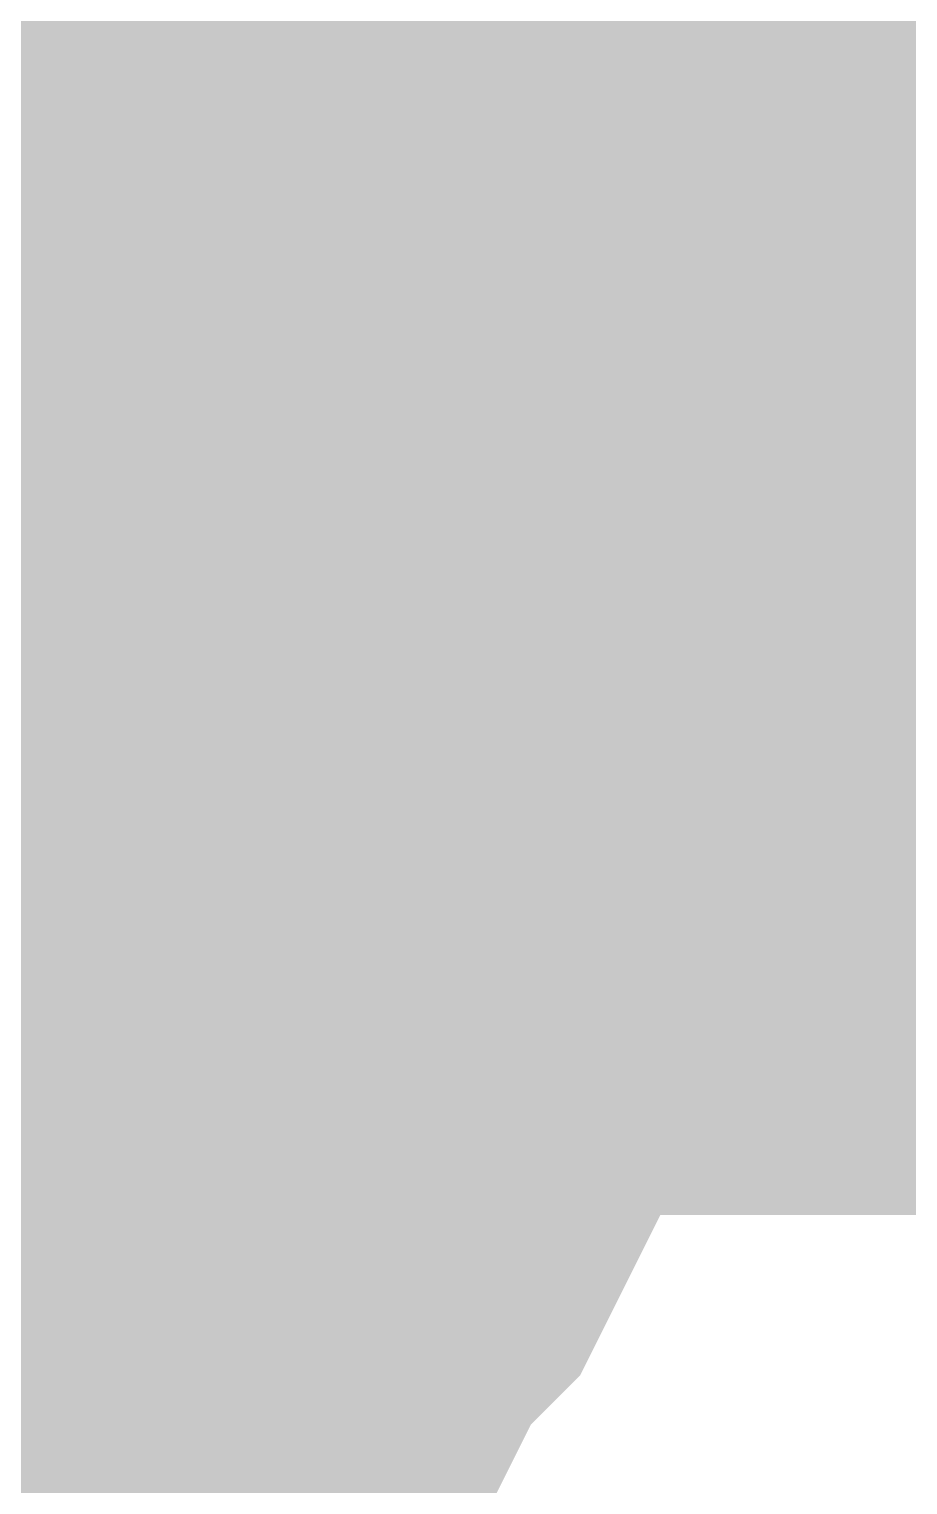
# Model space of a CAD drawing. Header units: inches. Extents: x 0 to 841, y 0 to 594.
# Drawn here: x 258.069 to 258.471, y 116.986 to 117.651 of the extents above; entities that cross this region are included whole.
import ezdxf

# ---------------------------------------------------------------- set-up
doc = ezdxf.new("R2010")
doc.units = ezdxf.units.IN
doc.layers.add('Sheet', color=255, linetype='Continuous')

msp = doc.modelspace()

# ---------------------------------------------------------------- linework, layer by layer
at = {"layer": 'Sheet'}
for points in [[(257.90547, 117.82078, 0.29972, 0.29972, 0), (257.92793, 117.79832, 0.29972, 0.29972, 0), (257.92793, 117.77586, 0.29972, 0.29972, 0), (257.95038, 117.7534, 0.29972, 0.29972, 0), (257.95038, 117.73094, 0.29972, 0.29972, 0), (257.97284, 117.70848, 0.29972, 0.29972, 0), (257.97284, 117.68603, 0.29972, 0.29972, 0), (257.9953, 117.66357, 0.29972, 0.29972, 0), (257.9953, 117.64111, 0.29972, 0.29972, 0), (257.9953, 117.61865, 0.29972, 0.29972, 0), (258.01776, 117.59619, 0.29972, 0.29972, 0), (258.01776, 117.57373, 0.29972, 0.29972, 0), (258.01776, 117.52881, 0.29972, 0.29972, 0), (258.01776, 117.50635, 0.29972, 0.29972, 0), (258.01776, 117.48389, 0.29972, 0.29972, 0)], [(257.90547, 117.82078, 0.29972, 0.29972, 0), (257.92793, 117.79832, 0.29972, 0.29972, 0), (257.92793, 117.77586, 0.29972, 0.29972, 0), (257.95038, 117.7534, 0.29972, 0.29972, 0), (257.95038, 117.73094, 0.29972, 0.29972, 0), (257.97284, 117.70848, 0.29972, 0.29972, 0), (257.97284, 117.68603, 0.29972, 0.29972, 0), (257.9953, 117.66357, 0.29972, 0.29972, 0), (257.9953, 117.64111, 0.29972, 0.29972, 0), (257.9953, 117.61865, 0.29972, 0.29972, 0), (258.01776, 117.59619, 0.29972, 0.29972, 0), (258.01776, 117.57373, 0.29972, 0.29972, 0), (258.01776, 117.52881, 0.29972, 0.29972, 0), (258.01776, 117.50635, 0.29972, 0.29972, 0), (258.01776, 117.48389, 0.29972, 0.29972, 0)], [(257.90547, 117.82078, 0.29972, 0.29972, 0), (257.92793, 117.79832, 0.29972, 0.29972, 0), (257.92793, 117.77586, 0.29972, 0.29972, 0), (257.95038, 117.7534, 0.29972, 0.29972, 0), (257.95038, 117.73094, 0.29972, 0.29972, 0), (257.97284, 117.70848, 0.29972, 0.29972, 0), (257.97284, 117.68603, 0.29972, 0.29972, 0), (257.9953, 117.66357, 0.29972, 0.29972, 0), (257.9953, 117.64111, 0.29972, 0.29972, 0), (257.9953, 117.61865, 0.29972, 0.29972, 0), (258.01776, 117.59619, 0.29972, 0.29972, 0), (258.01776, 117.57373, 0.29972, 0.29972, 0), (258.01776, 117.52881, 0.29972, 0.29972, 0), (258.01776, 117.50635, 0.29972, 0.29972, 0), (258.01776, 117.48389, 0.29972, 0.29972, 0)], [(258.21988, 117.82078, 0.29972, 0.29972, 0), (258.21988, 117.77586, 0.29972, 0.29972, 0), (258.24234, 117.7534, 0.29972, 0.29972, 0), (258.24234, 117.70848, 0.29972, 0.29972, 0), (258.26479, 117.68603, 0.29972, 0.29972, 0), (258.26479, 117.64111, 0.29972, 0.29972, 0), (258.28725, 117.59619, 0.29972, 0.29972, 0), (258.28725, 117.57373, 0.29972, 0.29972, 0), (258.28725, 117.52881, 0.29972, 0.29972, 0), (258.28725, 117.48389, 0.29972, 0.29972, 0)], [(258.21988, 117.82078, 0.29972, 0.29972, 0), (258.21988, 117.77586, 0.29972, 0.29972, 0), (258.24234, 117.7534, 0.29972, 0.29972, 0), (258.24234, 117.70848, 0.29972, 0.29972, 0), (258.26479, 117.68603, 0.29972, 0.29972, 0), (258.26479, 117.64111, 0.29972, 0.29972, 0), (258.28725, 117.59619, 0.29972, 0.29972, 0), (258.28725, 117.57373, 0.29972, 0.29972, 0), (258.28725, 117.52881, 0.29972, 0.29972, 0), (258.28725, 117.48389, 0.29972, 0.29972, 0)], [(258.21988, 117.82078, 0.29972, 0.29972, 0), (258.21988, 117.77586, 0.29972, 0.29972, 0), (258.24234, 117.7534, 0.29972, 0.29972, 0), (258.24234, 117.70848, 0.29972, 0.29972, 0), (258.26479, 117.68603, 0.29972, 0.29972, 0), (258.26479, 117.64111, 0.29972, 0.29972, 0), (258.28725, 117.59619, 0.29972, 0.29972, 0), (258.28725, 117.57373, 0.29972, 0.29972, 0), (258.28725, 117.52881, 0.29972, 0.29972, 0), (258.28725, 117.48389, 0.29972, 0.29972, 0)], [(258.21988, 117.82078, 0.29972, 0.29972, 0), (258.21988, 117.77586, 0.29972, 0.29972, 0), (258.24234, 117.7534, 0.29972, 0.29972, 0), (258.24234, 117.70848, 0.29972, 0.29972, 0), (258.26479, 117.68603, 0.29972, 0.29972, 0), (258.26479, 117.64111, 0.29972, 0.29972, 0), (258.28725, 117.59619, 0.29972, 0.29972, 0), (258.28725, 117.57373, 0.29972, 0.29972, 0), (258.28725, 117.52881, 0.29972, 0.29972, 0), (258.28725, 117.48389, 0.29972, 0.29972, 0)], [(258.21988, 117.82078, 0.29972, 0.29972, 0), (258.21988, 117.77586, 0.29972, 0.29972, 0), (258.24234, 117.7534, 0.29972, 0.29972, 0), (258.24234, 117.70848, 0.29972, 0.29972, 0), (258.26479, 117.68603, 0.29972, 0.29972, 0), (258.26479, 117.64111, 0.29972, 0.29972, 0), (258.28725, 117.59619, 0.29972, 0.29972, 0), (258.28725, 117.57373, 0.29972, 0.29972, 0), (258.28725, 117.52881, 0.29972, 0.29972, 0), (258.28725, 117.48389, 0.29972, 0.29972, 0)], [(257.52369, 117.48389, 0.7493, 0.7493, 0), (272.5255, 117.48389, 0.7493, 0.7493, 0), (272.5255, 114.99093, 0.7493, 0.7493, 0)], [(258.24234, 117.70848, 0.09906, 0.09906, 0), (258.26479, 117.68603, 0.09906, 0.09906, 0), (258.26479, 117.64111, 0.09906, 0.09906, 0), (258.28725, 117.59619, 0.09906, 0.09906, 0), (258.28725, 117.57373, 0.09906, 0.09906, 0), (258.28725, 117.52881, 0.09906, 0.09906, 0), (258.28725, 117.48389, 0.09906, 0.09906, 0)], [(258.24234, 117.70848, 0.09906, 0.09906, 0), (258.26479, 117.68603, 0.09906, 0.09906, 0), (258.26479, 117.64111, 0.09906, 0.09906, 0), (258.28725, 117.59619, 0.09906, 0.09906, 0), (258.28725, 117.57373, 0.09906, 0.09906, 0), (258.28725, 117.52881, 0.09906, 0.09906, 0), (258.28725, 117.48389, 0.09906, 0.09906, 0)], [(258.24234, 117.70848, 0.09906, 0.09906, 0), (258.26479, 117.68603, 0.09906, 0.09906, 0), (258.26479, 117.64111, 0.09906, 0.09906, 0), (258.28725, 117.59619, 0.09906, 0.09906, 0), (258.28725, 117.57373, 0.09906, 0.09906, 0), (258.28725, 117.52881, 0.09906, 0.09906, 0), (258.28725, 117.48389, 0.09906, 0.09906, 0)], [(258.24234, 117.70848, 0.09906, 0.09906, 0), (258.26479, 117.68603, 0.09906, 0.09906, 0), (258.26479, 117.64111, 0.09906, 0.09906, 0), (258.28725, 117.59619, 0.09906, 0.09906, 0), (258.28725, 117.57373, 0.09906, 0.09906, 0), (258.28725, 117.52881, 0.09906, 0.09906, 0), (258.28725, 117.48389, 0.09906, 0.09906, 0)], [(258.24234, 117.70848, 0.09906, 0.09906, 0), (258.26479, 117.68603, 0.09906, 0.09906, 0), (258.26479, 117.64111, 0.09906, 0.09906, 0), (258.28725, 117.59619, 0.09906, 0.09906, 0), (258.28725, 117.57373, 0.09906, 0.09906, 0), (258.28725, 117.52881, 0.09906, 0.09906, 0), (258.28725, 117.48389, 0.09906, 0.09906, 0)], [(258.01776, 117.48389, 0.29972, 0.29972, 0), (258.01776, 117.46143, 0.29972, 0.29972, 0), (258.01776, 117.43897, 0.29972, 0.29972, 0), (258.01776, 117.41652, 0.29972, 0.29972, 0), (258.01776, 117.39406, 0.29972, 0.29972, 0), (257.9953, 117.3716, 0.29972, 0.29972, 0), (257.9953, 117.34914, 0.29972, 0.29972, 0), (257.9953, 117.30422, 0.29972, 0.29972, 0), (257.97284, 117.28176, 0.29972, 0.29972, 0), (257.97284, 117.28176, 0.29972, 0.29972, 0), (257.95038, 117.2593, 0.29972, 0.29972, 0), (257.95038, 117.23684, 0.29972, 0.29972, 0), (257.92793, 117.21438, 0.29972, 0.29972, 0), (257.92793, 117.19192, 0.29972, 0.29972, 0), (257.90547, 117.16946, 0.29972, 0.29972, 0)], [(258.01776, 117.48389, 0.29972, 0.29972, 0), (258.01776, 117.46143, 0.29972, 0.29972, 0), (258.01776, 117.43897, 0.29972, 0.29972, 0), (258.01776, 117.41652, 0.29972, 0.29972, 0), (258.01776, 117.39406, 0.29972, 0.29972, 0), (257.9953, 117.3716, 0.29972, 0.29972, 0), (257.9953, 117.34914, 0.29972, 0.29972, 0), (257.9953, 117.30422, 0.29972, 0.29972, 0), (257.97284, 117.28176, 0.29972, 0.29972, 0), (257.97284, 117.28176, 0.29972, 0.29972, 0), (257.95038, 117.2593, 0.29972, 0.29972, 0), (257.95038, 117.23684, 0.29972, 0.29972, 0), (257.92793, 117.21438, 0.29972, 0.29972, 0), (257.92793, 117.19192, 0.29972, 0.29972, 0), (257.90547, 117.16946, 0.29972, 0.29972, 0)], [(258.01776, 117.48389, 0.29972, 0.29972, 0), (258.01776, 117.46143, 0.29972, 0.29972, 0), (258.01776, 117.43897, 0.29972, 0.29972, 0), (258.01776, 117.41652, 0.29972, 0.29972, 0), (258.01776, 117.39406, 0.29972, 0.29972, 0), (257.9953, 117.3716, 0.29972, 0.29972, 0), (257.9953, 117.34914, 0.29972, 0.29972, 0), (257.9953, 117.30422, 0.29972, 0.29972, 0), (257.97284, 117.28176, 0.29972, 0.29972, 0), (257.97284, 117.28176, 0.29972, 0.29972, 0), (257.95038, 117.2593, 0.29972, 0.29972, 0), (257.95038, 117.23684, 0.29972, 0.29972, 0), (257.92793, 117.21438, 0.29972, 0.29972, 0), (257.92793, 117.19192, 0.29972, 0.29972, 0), (257.90547, 117.16946, 0.29972, 0.29972, 0)], [(258.28725, 117.48389, 0.29972, 0.29972, 0), (258.28725, 117.43897, 0.29972, 0.29972, 0), (258.28725, 117.41652, 0.29972, 0.29972, 0), (258.28725, 117.3716, 0.29972, 0.29972, 0), (258.26479, 117.32668, 0.29972, 0.29972, 0), (258.26479, 117.30422, 0.29972, 0.29972, 0), (258.24234, 117.2593, 0.29972, 0.29972, 0), (258.24234, 117.23684, 0.29972, 0.29972, 0), (258.21988, 117.19192, 0.29972, 0.29972, 0), (258.21988, 117.16946, 0.29972, 0.29972, 0), (258.19742, 117.12455, 0.29972, 0.29972, 0), (258.17496, 117.10209, 0.29972, 0.29972, 0), (258.1525, 117.05717, 0.29972, 0.29972, 0), (258.13005, 117.03471, 0.29972, 0.29972, 0), (258.10759, 117.01225, 0.29972, 0.29972, 0), (258.08513, 116.96733, 0.29972, 0.29972, 0), (258.06267, 116.94487, 0.29972, 0.29972, 0), (258.04022, 116.92241, 0.29972, 0.29972, 0), (258.01776, 116.89995, 0.29972, 0.29972, 0), (257.97284, 116.8775, 0.29972, 0.29972, 0), (257.95038, 116.85504, 0.29972, 0.29972, 0), (257.92793, 116.83258, 0.29972, 0.29972, 0)], [(258.28725, 117.48389, 0.29972, 0.29972, 0), (258.28725, 117.43897, 0.29972, 0.29972, 0), (258.28725, 117.41652, 0.29972, 0.29972, 0), (258.28725, 117.3716, 0.29972, 0.29972, 0), (258.26479, 117.32668, 0.29972, 0.29972, 0), (258.26479, 117.30422, 0.29972, 0.29972, 0), (258.24234, 117.2593, 0.29972, 0.29972, 0), (258.24234, 117.23684, 0.29972, 0.29972, 0), (258.21988, 117.19192, 0.29972, 0.29972, 0), (258.21988, 117.16946, 0.29972, 0.29972, 0), (258.19742, 117.12455, 0.29972, 0.29972, 0), (258.17496, 117.10209, 0.29972, 0.29972, 0), (258.1525, 117.05717, 0.29972, 0.29972, 0), (258.13005, 117.03471, 0.29972, 0.29972, 0), (258.10759, 117.01225, 0.29972, 0.29972, 0), (258.08513, 116.96733, 0.29972, 0.29972, 0), (258.06267, 116.94487, 0.29972, 0.29972, 0), (258.04022, 116.92241, 0.29972, 0.29972, 0), (258.01776, 116.89995, 0.29972, 0.29972, 0), (257.97284, 116.8775, 0.29972, 0.29972, 0), (257.95038, 116.85504, 0.29972, 0.29972, 0), (257.92793, 116.83258, 0.29972, 0.29972, 0)], [(258.28725, 117.48389, 0.29972, 0.29972, 0), (258.28725, 117.43897, 0.29972, 0.29972, 0), (258.28725, 117.41652, 0.29972, 0.29972, 0), (258.28725, 117.3716, 0.29972, 0.29972, 0), (258.26479, 117.32668, 0.29972, 0.29972, 0), (258.26479, 117.30422, 0.29972, 0.29972, 0), (258.24234, 117.2593, 0.29972, 0.29972, 0), (258.24234, 117.23684, 0.29972, 0.29972, 0), (258.21988, 117.19192, 0.29972, 0.29972, 0), (258.21988, 117.16946, 0.29972, 0.29972, 0), (258.19742, 117.12455, 0.29972, 0.29972, 0), (258.17496, 117.10209, 0.29972, 0.29972, 0), (258.1525, 117.05717, 0.29972, 0.29972, 0), (258.13005, 117.03471, 0.29972, 0.29972, 0), (258.10759, 117.01225, 0.29972, 0.29972, 0), (258.08513, 116.96733, 0.29972, 0.29972, 0), (258.06267, 116.94487, 0.29972, 0.29972, 0), (258.04022, 116.92241, 0.29972, 0.29972, 0), (258.01776, 116.89995, 0.29972, 0.29972, 0), (257.97284, 116.8775, 0.29972, 0.29972, 0), (257.95038, 116.85504, 0.29972, 0.29972, 0), (257.92793, 116.83258, 0.29972, 0.29972, 0)], [(258.28725, 117.48389, 0.29972, 0.29972, 0), (258.28725, 117.43897, 0.29972, 0.29972, 0), (258.28725, 117.41652, 0.29972, 0.29972, 0), (258.28725, 117.3716, 0.29972, 0.29972, 0), (258.26479, 117.32668, 0.29972, 0.29972, 0), (258.26479, 117.30422, 0.29972, 0.29972, 0), (258.24234, 117.2593, 0.29972, 0.29972, 0), (258.24234, 117.23684, 0.29972, 0.29972, 0), (258.21988, 117.19192, 0.29972, 0.29972, 0), (258.21988, 117.16946, 0.29972, 0.29972, 0), (258.19742, 117.12455, 0.29972, 0.29972, 0), (258.17496, 117.10209, 0.29972, 0.29972, 0), (258.1525, 117.05717, 0.29972, 0.29972, 0), (258.13005, 117.03471, 0.29972, 0.29972, 0), (258.10759, 117.01225, 0.29972, 0.29972, 0), (258.08513, 116.96733, 0.29972, 0.29972, 0), (258.06267, 116.94487, 0.29972, 0.29972, 0), (258.04022, 116.92241, 0.29972, 0.29972, 0), (258.01776, 116.89995, 0.29972, 0.29972, 0), (257.97284, 116.8775, 0.29972, 0.29972, 0), (257.95038, 116.85504, 0.29972, 0.29972, 0), (257.92793, 116.83258, 0.29972, 0.29972, 0)], [(258.28725, 117.48389, 0.29972, 0.29972, 0), (258.28725, 117.43897, 0.29972, 0.29972, 0), (258.28725, 117.41652, 0.29972, 0.29972, 0), (258.28725, 117.3716, 0.29972, 0.29972, 0), (258.26479, 117.32668, 0.29972, 0.29972, 0), (258.26479, 117.30422, 0.29972, 0.29972, 0), (258.24234, 117.2593, 0.29972, 0.29972, 0), (258.24234, 117.23684, 0.29972, 0.29972, 0), (258.21988, 117.19192, 0.29972, 0.29972, 0), (258.21988, 117.16946, 0.29972, 0.29972, 0), (258.19742, 117.12455, 0.29972, 0.29972, 0), (258.17496, 117.10209, 0.29972, 0.29972, 0), (258.1525, 117.05717, 0.29972, 0.29972, 0), (258.13005, 117.03471, 0.29972, 0.29972, 0), (258.10759, 117.01225, 0.29972, 0.29972, 0), (258.08513, 116.96733, 0.29972, 0.29972, 0), (258.06267, 116.94487, 0.29972, 0.29972, 0), (258.04022, 116.92241, 0.29972, 0.29972, 0), (258.01776, 116.89995, 0.29972, 0.29972, 0), (257.97284, 116.8775, 0.29972, 0.29972, 0), (257.95038, 116.85504, 0.29972, 0.29972, 0), (257.92793, 116.83258, 0.29972, 0.29972, 0)], [(258.01776, 117.48389, 0.29972, 0.29972, 0), (258.01776, 117.48389, 0.29972, 0.29972, 0), (258.01776, 117.48389, 0.29972, 0.29972, 0), (258.01776, 117.48389, 0.29972, 0.29972, 0), (258.01776, 117.48389, 0.29972, 0.29972, 0), (258.01776, 117.48389, 0.29972, 0.29972, 0), (258.01776, 117.48389, 0.29972, 0.29972, 0), (258.01776, 117.48389, 0.29972, 0.29972, 0), (258.01776, 117.48389, 0.29972, 0.29972, 0), (258.01776, 117.48389, 0.29972, 0.29972, 0), (258.01776, 117.48389, 0.29972, 0.29972, 0), (258.01776, 117.48389, 0.29972, 0.29972, 0), (258.01776, 117.48389, 0.29972, 0.29972, 0), (258.01776, 117.48389, 0.29972, 0.29972, 0), (258.01776, 117.48389, 0.29972, 0.29972, 0), (258.01776, 117.48389, 0.29972, 0.29972, 0), (258.01776, 117.48389, 0.29972, 0.29972, 0), (258.01776, 117.48389, 0.29972, 0.29972, 0), (258.01776, 117.48389, 0.29972, 0.29972, 0), (258.01776, 117.48389, 0.29972, 0.29972, 0), (258.01776, 117.48389, 0.29972, 0.29972, 0), (258.01776, 117.48389, 0.29972, 0.29972, 0), (258.01776, 117.48389, 0.29972, 0.29972, 0), (258.01776, 117.48389, 0.29972, 0.29972, 0), (258.01776, 117.48389, 0.29972, 0.29972, 0), (258.01776, 117.48389, 0.29972, 0.29972, 0), (258.01776, 117.48389, 0.29972, 0.29972, 0), (258.01776, 117.48389, 0.29972, 0.29972, 0), (258.01776, 117.48389, 0.29972, 0.29972, 0), (258.01776, 117.48389, 0.29972, 0.29972, 0), (258.01776, 117.48389, 0.29972, 0.29972, 0), (258.01776, 117.48389, 0.29972, 0.29972, 0), (258.01776, 117.48389, 0.29972, 0.29972, 0)], [(258.01776, 117.48389, 0.29972, 0.29972, 0), (258.01776, 117.48389, 0.29972, 0.29972, 0)], [(258.01776, 117.48389, 0.29972, 0.29972, 0), (258.01776, 117.48389, 0.29972, 0.29972, 0), (258.01776, 117.48389, 0.29972, 0.29972, 0), (258.01776, 117.48389, 0.29972, 0.29972, 0), (258.01776, 117.48389, 0.29972, 0.29972, 0), (258.01776, 117.48389, 0.29972, 0.29972, 0), (258.01776, 117.48389, 0.29972, 0.29972, 0), (258.01776, 117.48389, 0.29972, 0.29972, 0), (258.01776, 117.48389, 0.29972, 0.29972, 0), (258.01776, 117.48389, 0.29972, 0.29972, 0), (258.01776, 117.48389, 0.29972, 0.29972, 0), (258.01776, 117.48389, 0.29972, 0.29972, 0), (258.01776, 117.48389, 0.29972, 0.29972, 0), (258.01776, 117.48389, 0.29972, 0.29972, 0), (258.01776, 117.48389, 0.29972, 0.29972, 0), (258.01776, 117.48389, 0.29972, 0.29972, 0), (258.01776, 117.48389, 0.29972, 0.29972, 0), (258.01776, 117.48389, 0.29972, 0.29972, 0), (258.01776, 117.48389, 0.29972, 0.29972, 0), (258.01776, 117.48389, 0.29972, 0.29972, 0), (258.01776, 117.48389, 0.29972, 0.29972, 0), (258.01776, 117.48389, 0.29972, 0.29972, 0), (258.01776, 117.48389, 0.29972, 0.29972, 0), (258.01776, 117.48389, 0.29972, 0.29972, 0), (258.01776, 117.48389, 0.29972, 0.29972, 0), (258.01776, 117.48389, 0.29972, 0.29972, 0), (258.01776, 117.48389, 0.29972, 0.29972, 0), (258.01776, 117.48389, 0.29972, 0.29972, 0), (258.01776, 117.48389, 0.29972, 0.29972, 0), (258.01776, 117.48389, 0.29972, 0.29972, 0), (258.01776, 117.48389, 0.29972, 0.29972, 0), (258.01776, 117.48389, 0.29972, 0.29972, 0), (258.01776, 117.48389, 0.29972, 0.29972, 0)], [(258.01776, 117.48389, 0.29972, 0.29972, 0), (258.01776, 117.48389, 0.29972, 0.29972, 0)], [(258.01776, 117.48389, 0.29972, 0.29972, 0), (258.01776, 117.48389, 0.29972, 0.29972, 0), (258.01776, 117.48389, 0.29972, 0.29972, 0), (258.01776, 117.48389, 0.29972, 0.29972, 0), (258.01776, 117.48389, 0.29972, 0.29972, 0), (258.01776, 117.48389, 0.29972, 0.29972, 0), (258.01776, 117.48389, 0.29972, 0.29972, 0), (258.01776, 117.48389, 0.29972, 0.29972, 0), (258.01776, 117.48389, 0.29972, 0.29972, 0), (258.01776, 117.48389, 0.29972, 0.29972, 0), (258.01776, 117.48389, 0.29972, 0.29972, 0), (258.01776, 117.48389, 0.29972, 0.29972, 0), (258.01776, 117.48389, 0.29972, 0.29972, 0), (258.01776, 117.48389, 0.29972, 0.29972, 0), (258.01776, 117.48389, 0.29972, 0.29972, 0), (258.01776, 117.48389, 0.29972, 0.29972, 0), (258.01776, 117.48389, 0.29972, 0.29972, 0), (258.01776, 117.48389, 0.29972, 0.29972, 0), (258.01776, 117.48389, 0.29972, 0.29972, 0), (258.01776, 117.48389, 0.29972, 0.29972, 0), (258.01776, 117.48389, 0.29972, 0.29972, 0), (258.01776, 117.48389, 0.29972, 0.29972, 0), (258.01776, 117.48389, 0.29972, 0.29972, 0), (258.01776, 117.48389, 0.29972, 0.29972, 0), (258.01776, 117.48389, 0.29972, 0.29972, 0), (258.01776, 117.48389, 0.29972, 0.29972, 0), (258.01776, 117.48389, 0.29972, 0.29972, 0), (258.01776, 117.48389, 0.29972, 0.29972, 0), (258.01776, 117.48389, 0.29972, 0.29972, 0), (258.01776, 117.48389, 0.29972, 0.29972, 0), (258.01776, 117.48389, 0.29972, 0.29972, 0), (258.01776, 117.48389, 0.29972, 0.29972, 0), (258.01776, 117.48389, 0.29972, 0.29972, 0)], [(258.01776, 117.48389, 0.29972, 0.29972, 0), (258.01776, 117.48389, 0.29972, 0.29972, 0)], [(258.28725, 117.48389, 0.29972, 0.29972, 0), (258.28725, 117.48389, 0.29972, 0.29972, 0), (258.28725, 117.48389, 0.29972, 0.29972, 0), (258.28725, 117.48389, 0.29972, 0.29972, 0), (258.28725, 117.48389, 0.29972, 0.29972, 0), (258.28725, 117.48389, 0.29972, 0.29972, 0), (258.28725, 117.48389, 0.29972, 0.29972, 0), (258.28725, 117.48389, 0.29972, 0.29972, 0), (258.28725, 117.48389, 0.29972, 0.29972, 0), (258.28725, 117.48389, 0.29972, 0.29972, 0), (258.28725, 117.48389, 0.29972, 0.29972, 0), (258.28725, 117.48389, 0.29972, 0.29972, 0), (258.28725, 117.48389, 0.29972, 0.29972, 0), (258.28725, 117.48389, 0.29972, 0.29972, 0), (258.28725, 117.48389, 0.29972, 0.29972, 0), (258.28725, 117.48389, 0.29972, 0.29972, 0), (258.28725, 117.48389, 0.29972, 0.29972, 0), (258.28725, 117.48389, 0.29972, 0.29972, 0), (258.28725, 117.48389, 0.29972, 0.29972, 0), (258.28725, 117.48389, 0.29972, 0.29972, 0), (258.28725, 117.48389, 0.29972, 0.29972, 0), (258.28725, 117.48389, 0.29972, 0.29972, 0), (258.28725, 117.48389, 0.29972, 0.29972, 0), (258.28725, 117.48389, 0.29972, 0.29972, 0), (258.28725, 117.48389, 0.29972, 0.29972, 0), (258.28725, 117.48389, 0.29972, 0.29972, 0), (258.28725, 117.48389, 0.29972, 0.29972, 0), (258.28725, 117.48389, 0.29972, 0.29972, 0), (258.28725, 117.48389, 0.29972, 0.29972, 0), (258.28725, 117.48389, 0.29972, 0.29972, 0), (258.28725, 117.48389, 0.29972, 0.29972, 0), (258.28725, 117.48389, 0.29972, 0.29972, 0), (258.28725, 117.48389, 0.29972, 0.29972, 0)], [(258.28725, 117.48389, 0.29972, 0.29972, 0), (258.28725, 117.48389, 0.29972, 0.29972, 0)], [(258.28725, 117.48389, 0.29972, 0.29972, 0), (258.28725, 117.48389, 0.29972, 0.29972, 0), (258.28725, 117.48389, 0.29972, 0.29972, 0), (258.28725, 117.48389, 0.29972, 0.29972, 0), (258.28725, 117.48389, 0.29972, 0.29972, 0), (258.28725, 117.48389, 0.29972, 0.29972, 0), (258.28725, 117.48389, 0.29972, 0.29972, 0), (258.28725, 117.48389, 0.29972, 0.29972, 0), (258.28725, 117.48389, 0.29972, 0.29972, 0), (258.28725, 117.48389, 0.29972, 0.29972, 0), (258.28725, 117.48389, 0.29972, 0.29972, 0), (258.28725, 117.48389, 0.29972, 0.29972, 0), (258.28725, 117.48389, 0.29972, 0.29972, 0), (258.28725, 117.48389, 0.29972, 0.29972, 0), (258.28725, 117.48389, 0.29972, 0.29972, 0), (258.28725, 117.48389, 0.29972, 0.29972, 0), (258.28725, 117.48389, 0.29972, 0.29972, 0), (258.28725, 117.48389, 0.29972, 0.29972, 0), (258.28725, 117.48389, 0.29972, 0.29972, 0), (258.28725, 117.48389, 0.29972, 0.29972, 0), (258.28725, 117.48389, 0.29972, 0.29972, 0), (258.28725, 117.48389, 0.29972, 0.29972, 0), (258.28725, 117.48389, 0.29972, 0.29972, 0), (258.28725, 117.48389, 0.29972, 0.29972, 0), (258.28725, 117.48389, 0.29972, 0.29972, 0), (258.28725, 117.48389, 0.29972, 0.29972, 0), (258.28725, 117.48389, 0.29972, 0.29972, 0), (258.28725, 117.48389, 0.29972, 0.29972, 0), (258.28725, 117.48389, 0.29972, 0.29972, 0), (258.28725, 117.48389, 0.29972, 0.29972, 0), (258.28725, 117.48389, 0.29972, 0.29972, 0), (258.28725, 117.48389, 0.29972, 0.29972, 0), (258.28725, 117.48389, 0.29972, 0.29972, 0)], [(258.28725, 117.48389, 0.29972, 0.29972, 0), (258.28725, 117.48389, 0.29972, 0.29972, 0)], [(258.28725, 117.48389, 0.29972, 0.29972, 0), (258.28725, 117.48389, 0.29972, 0.29972, 0), (258.28725, 117.48389, 0.29972, 0.29972, 0), (258.28725, 117.48389, 0.29972, 0.29972, 0), (258.28725, 117.48389, 0.29972, 0.29972, 0), (258.28725, 117.48389, 0.29972, 0.29972, 0), (258.28725, 117.48389, 0.29972, 0.29972, 0), (258.28725, 117.48389, 0.29972, 0.29972, 0), (258.28725, 117.48389, 0.29972, 0.29972, 0), (258.28725, 117.48389, 0.29972, 0.29972, 0), (258.28725, 117.48389, 0.29972, 0.29972, 0), (258.28725, 117.48389, 0.29972, 0.29972, 0), (258.28725, 117.48389, 0.29972, 0.29972, 0), (258.28725, 117.48389, 0.29972, 0.29972, 0), (258.28725, 117.48389, 0.29972, 0.29972, 0), (258.28725, 117.48389, 0.29972, 0.29972, 0), (258.28725, 117.48389, 0.29972, 0.29972, 0), (258.28725, 117.48389, 0.29972, 0.29972, 0), (258.28725, 117.48389, 0.29972, 0.29972, 0), (258.28725, 117.48389, 0.29972, 0.29972, 0), (258.28725, 117.48389, 0.29972, 0.29972, 0), (258.28725, 117.48389, 0.29972, 0.29972, 0), (258.28725, 117.48389, 0.29972, 0.29972, 0), (258.28725, 117.48389, 0.29972, 0.29972, 0), (258.28725, 117.48389, 0.29972, 0.29972, 0), (258.28725, 117.48389, 0.29972, 0.29972, 0), (258.28725, 117.48389, 0.29972, 0.29972, 0), (258.28725, 117.48389, 0.29972, 0.29972, 0), (258.28725, 117.48389, 0.29972, 0.29972, 0), (258.28725, 117.48389, 0.29972, 0.29972, 0), (258.28725, 117.48389, 0.29972, 0.29972, 0), (258.28725, 117.48389, 0.29972, 0.29972, 0), (258.28725, 117.48389, 0.29972, 0.29972, 0)], [(258.28725, 117.48389, 0.29972, 0.29972, 0), (258.28725, 117.48389, 0.29972, 0.29972, 0)], [(258.28725, 117.48389, 0.29972, 0.29972, 0), (258.28725, 117.48389, 0.29972, 0.29972, 0), (258.28725, 117.48389, 0.29972, 0.29972, 0), (258.28725, 117.48389, 0.29972, 0.29972, 0), (258.28725, 117.48389, 0.29972, 0.29972, 0), (258.28725, 117.48389, 0.29972, 0.29972, 0), (258.28725, 117.48389, 0.29972, 0.29972, 0), (258.28725, 117.48389, 0.29972, 0.29972, 0), (258.28725, 117.48389, 0.29972, 0.29972, 0), (258.28725, 117.48389, 0.29972, 0.29972, 0), (258.28725, 117.48389, 0.29972, 0.29972, 0), (258.28725, 117.48389, 0.29972, 0.29972, 0), (258.28725, 117.48389, 0.29972, 0.29972, 0), (258.28725, 117.48389, 0.29972, 0.29972, 0), (258.28725, 117.48389, 0.29972, 0.29972, 0), (258.28725, 117.48389, 0.29972, 0.29972, 0), (258.28725, 117.48389, 0.29972, 0.29972, 0), (258.28725, 117.48389, 0.29972, 0.29972, 0), (258.28725, 117.48389, 0.29972, 0.29972, 0), (258.28725, 117.48389, 0.29972, 0.29972, 0), (258.28725, 117.48389, 0.29972, 0.29972, 0), (258.28725, 117.48389, 0.29972, 0.29972, 0), (258.28725, 117.48389, 0.29972, 0.29972, 0), (258.28725, 117.48389, 0.29972, 0.29972, 0), (258.28725, 117.48389, 0.29972, 0.29972, 0), (258.28725, 117.48389, 0.29972, 0.29972, 0), (258.28725, 117.48389, 0.29972, 0.29972, 0), (258.28725, 117.48389, 0.29972, 0.29972, 0), (258.28725, 117.48389, 0.29972, 0.29972, 0), (258.28725, 117.48389, 0.29972, 0.29972, 0), (258.28725, 117.48389, 0.29972, 0.29972, 0), (258.28725, 117.48389, 0.29972, 0.29972, 0), (258.28725, 117.48389, 0.29972, 0.29972, 0)], [(258.28725, 117.48389, 0.29972, 0.29972, 0), (258.28725, 117.48389, 0.29972, 0.29972, 0)], [(258.28725, 117.48389, 0.29972, 0.29972, 0), (258.28725, 117.48389, 0.29972, 0.29972, 0), (258.28725, 117.48389, 0.29972, 0.29972, 0), (258.28725, 117.48389, 0.29972, 0.29972, 0), (258.28725, 117.48389, 0.29972, 0.29972, 0), (258.28725, 117.48389, 0.29972, 0.29972, 0), (258.28725, 117.48389, 0.29972, 0.29972, 0), (258.28725, 117.48389, 0.29972, 0.29972, 0), (258.28725, 117.48389, 0.29972, 0.29972, 0), (258.28725, 117.48389, 0.29972, 0.29972, 0), (258.28725, 117.48389, 0.29972, 0.29972, 0), (258.28725, 117.48389, 0.29972, 0.29972, 0), (258.28725, 117.48389, 0.29972, 0.29972, 0), (258.28725, 117.48389, 0.29972, 0.29972, 0), (258.28725, 117.48389, 0.29972, 0.29972, 0), (258.28725, 117.48389, 0.29972, 0.29972, 0), (258.28725, 117.48389, 0.29972, 0.29972, 0), (258.28725, 117.48389, 0.29972, 0.29972, 0), (258.28725, 117.48389, 0.29972, 0.29972, 0), (258.28725, 117.48389, 0.29972, 0.29972, 0), (258.28725, 117.48389, 0.29972, 0.29972, 0), (258.28725, 117.48389, 0.29972, 0.29972, 0), (258.28725, 117.48389, 0.29972, 0.29972, 0), (258.28725, 117.48389, 0.29972, 0.29972, 0), (258.28725, 117.48389, 0.29972, 0.29972, 0), (258.28725, 117.48389, 0.29972, 0.29972, 0), (258.28725, 117.48389, 0.29972, 0.29972, 0), (258.28725, 117.48389, 0.29972, 0.29972, 0), (258.28725, 117.48389, 0.29972, 0.29972, 0), (258.28725, 117.48389, 0.29972, 0.29972, 0), (258.28725, 117.48389, 0.29972, 0.29972, 0), (258.28725, 117.48389, 0.29972, 0.29972, 0), (258.28725, 117.48389, 0.29972, 0.29972, 0)], [(258.28725, 117.48389, 0.29972, 0.29972, 0), (258.28725, 117.48389, 0.29972, 0.29972, 0)], [(258.28725, 117.48389, 0.09906, 0.09906, 0), (258.28725, 117.43897, 0.09906, 0.09906, 0), (258.28725, 117.41652, 0.09906, 0.09906, 0), (258.28725, 117.3716, 0.09906, 0.09906, 0), (258.26479, 117.32668, 0.09906, 0.09906, 0), (258.26479, 117.30422, 0.09906, 0.09906, 0), (258.24234, 117.2593, 0.09906, 0.09906, 0), (258.24234, 117.23684, 0.09906, 0.09906, 0), (258.21988, 117.19192, 0.09906, 0.09906, 0), (258.21988, 117.16946, 0.09906, 0.09906, 0), (258.19742, 117.12455, 0.09906, 0.09906, 0), (258.17496, 117.10209, 0.09906, 0.09906, 0), (258.1525, 117.05717, 0.09906, 0.09906, 0), (258.13005, 117.03471, 0.09906, 0.09906, 0), (258.10759, 117.01225, 0.09906, 0.09906, 0), (258.08513, 116.96733, 0.09906, 0.09906, 0), (258.06267, 116.94487, 0.09906, 0.09906, 0), (258.04022, 116.92241, 0.09906, 0.09906, 0)], [(258.28725, 117.48389, 0.09906, 0.09906, 0), (258.28725, 117.43897, 0.09906, 0.09906, 0), (258.28725, 117.41652, 0.09906, 0.09906, 0), (258.28725, 117.3716, 0.09906, 0.09906, 0), (258.26479, 117.32668, 0.09906, 0.09906, 0), (258.26479, 117.30422, 0.09906, 0.09906, 0), (258.24234, 117.2593, 0.09906, 0.09906, 0), (258.24234, 117.23684, 0.09906, 0.09906, 0), (258.21988, 117.19192, 0.09906, 0.09906, 0), (258.21988, 117.16946, 0.09906, 0.09906, 0), (258.19742, 117.12455, 0.09906, 0.09906, 0), (258.17496, 117.10209, 0.09906, 0.09906, 0), (258.1525, 117.05717, 0.09906, 0.09906, 0), (258.13005, 117.03471, 0.09906, 0.09906, 0), (258.10759, 117.01225, 0.09906, 0.09906, 0), (258.08513, 116.96733, 0.09906, 0.09906, 0), (258.06267, 116.94487, 0.09906, 0.09906, 0), (258.04022, 116.92241, 0.09906, 0.09906, 0)], [(258.28725, 117.48389, 0.09906, 0.09906, 0), (258.28725, 117.43897, 0.09906, 0.09906, 0), (258.28725, 117.41652, 0.09906, 0.09906, 0), (258.28725, 117.3716, 0.09906, 0.09906, 0), (258.26479, 117.32668, 0.09906, 0.09906, 0), (258.26479, 117.30422, 0.09906, 0.09906, 0), (258.24234, 117.2593, 0.09906, 0.09906, 0), (258.24234, 117.23684, 0.09906, 0.09906, 0), (258.21988, 117.19192, 0.09906, 0.09906, 0), (258.21988, 117.16946, 0.09906, 0.09906, 0), (258.19742, 117.12455, 0.09906, 0.09906, 0), (258.17496, 117.10209, 0.09906, 0.09906, 0), (258.1525, 117.05717, 0.09906, 0.09906, 0), (258.13005, 117.03471, 0.09906, 0.09906, 0), (258.10759, 117.01225, 0.09906, 0.09906, 0), (258.08513, 116.96733, 0.09906, 0.09906, 0), (258.06267, 116.94487, 0.09906, 0.09906, 0), (258.04022, 116.92241, 0.09906, 0.09906, 0)], [(258.28725, 117.48389, 0.09906, 0.09906, 0), (258.28725, 117.43897, 0.09906, 0.09906, 0), (258.28725, 117.41652, 0.09906, 0.09906, 0), (258.28725, 117.3716, 0.09906, 0.09906, 0), (258.26479, 117.32668, 0.09906, 0.09906, 0), (258.26479, 117.30422, 0.09906, 0.09906, 0), (258.24234, 117.2593, 0.09906, 0.09906, 0), (258.24234, 117.23684, 0.09906, 0.09906, 0), (258.21988, 117.19192, 0.09906, 0.09906, 0), (258.21988, 117.16946, 0.09906, 0.09906, 0), (258.19742, 117.12455, 0.09906, 0.09906, 0), (258.17496, 117.10209, 0.09906, 0.09906, 0), (258.1525, 117.05717, 0.09906, 0.09906, 0), (258.13005, 117.03471, 0.09906, 0.09906, 0), (258.10759, 117.01225, 0.09906, 0.09906, 0), (258.08513, 116.96733, 0.09906, 0.09906, 0), (258.06267, 116.94487, 0.09906, 0.09906, 0), (258.04022, 116.92241, 0.09906, 0.09906, 0)], [(258.28725, 117.48389, 0.09906, 0.09906, 0), (258.28725, 117.43897, 0.09906, 0.09906, 0), (258.28725, 117.41652, 0.09906, 0.09906, 0), (258.28725, 117.3716, 0.09906, 0.09906, 0), (258.26479, 117.32668, 0.09906, 0.09906, 0), (258.26479, 117.30422, 0.09906, 0.09906, 0), (258.24234, 117.2593, 0.09906, 0.09906, 0), (258.24234, 117.23684, 0.09906, 0.09906, 0), (258.21988, 117.19192, 0.09906, 0.09906, 0), (258.21988, 117.16946, 0.09906, 0.09906, 0), (258.19742, 117.12455, 0.09906, 0.09906, 0), (258.17496, 117.10209, 0.09906, 0.09906, 0), (258.1525, 117.05717, 0.09906, 0.09906, 0), (258.13005, 117.03471, 0.09906, 0.09906, 0), (258.10759, 117.01225, 0.09906, 0.09906, 0), (258.08513, 116.96733, 0.09906, 0.09906, 0), (258.06267, 116.94487, 0.09906, 0.09906, 0), (258.04022, 116.92241, 0.09906, 0.09906, 0)], [(258.28725, 117.48389, 0.09906, 0.09906, 0), (258.28725, 117.48389, 0.09906, 0.09906, 0), (258.28725, 117.48389, 0.09906, 0.09906, 0), (258.28725, 117.48389, 0.09906, 0.09906, 0), (258.28725, 117.48389, 0.09906, 0.09906, 0), (258.28725, 117.48389, 0.09906, 0.09906, 0), (258.28725, 117.48389, 0.09906, 0.09906, 0), (258.28725, 117.48389, 0.09906, 0.09906, 0), (258.28725, 117.48389, 0.09906, 0.09906, 0), (258.28725, 117.48389, 0.09906, 0.09906, 0), (258.28725, 117.48389, 0.09906, 0.09906, 0), (258.28725, 117.48389, 0.09906, 0.09906, 0), (258.28725, 117.48389, 0.09906, 0.09906, 0), (258.28725, 117.48389, 0.09906, 0.09906, 0), (258.28725, 117.48389, 0.09906, 0.09906, 0), (258.28725, 117.48389, 0.09906, 0.09906, 0), (258.28725, 117.48389, 0.09906, 0.09906, 0), (258.28725, 117.48389, 0.09906, 0.09906, 0), (258.28725, 117.48389, 0.09906, 0.09906, 0), (258.28725, 117.48389, 0.09906, 0.09906, 0), (258.28725, 117.48389, 0.09906, 0.09906, 0), (258.28725, 117.48389, 0.09906, 0.09906, 0), (258.28725, 117.48389, 0.09906, 0.09906, 0), (258.28725, 117.48389, 0.09906, 0.09906, 0), (258.28725, 117.48389, 0.09906, 0.09906, 0), (258.28725, 117.48389, 0.09906, 0.09906, 0), (258.28725, 117.48389, 0.09906, 0.09906, 0), (258.28725, 117.48389, 0.09906, 0.09906, 0), (258.28725, 117.48389, 0.09906, 0.09906, 0), (258.28725, 117.48389, 0.09906, 0.09906, 0), (258.28725, 117.48389, 0.09906, 0.09906, 0), (258.28725, 117.48389, 0.09906, 0.09906, 0), (258.28725, 117.48389, 0.09906, 0.09906, 0)], [(258.28725, 117.48389, 0.09906, 0.09906, 0), (258.28725, 117.48389, 0.09906, 0.09906, 0)], [(258.28725, 117.48389, 0.09906, 0.09906, 0), (258.28725, 117.48389, 0.09906, 0.09906, 0), (258.28725, 117.48389, 0.09906, 0.09906, 0), (258.28725, 117.48389, 0.09906, 0.09906, 0), (258.28725, 117.48389, 0.09906, 0.09906, 0), (258.28725, 117.48389, 0.09906, 0.09906, 0), (258.28725, 117.48389, 0.09906, 0.09906, 0), (258.28725, 117.48389, 0.09906, 0.09906, 0), (258.28725, 117.48389, 0.09906, 0.09906, 0), (258.28725, 117.48389, 0.09906, 0.09906, 0), (258.28725, 117.48389, 0.09906, 0.09906, 0), (258.28725, 117.48389, 0.09906, 0.09906, 0), (258.28725, 117.48389, 0.09906, 0.09906, 0), (258.28725, 117.48389, 0.09906, 0.09906, 0), (258.28725, 117.48389, 0.09906, 0.09906, 0), (258.28725, 117.48389, 0.09906, 0.09906, 0), (258.28725, 117.48389, 0.09906, 0.09906, 0), (258.28725, 117.48389, 0.09906, 0.09906, 0), (258.28725, 117.48389, 0.09906, 0.09906, 0), (258.28725, 117.48389, 0.09906, 0.09906, 0), (258.28725, 117.48389, 0.09906, 0.09906, 0), (258.28725, 117.48389, 0.09906, 0.09906, 0), (258.28725, 117.48389, 0.09906, 0.09906, 0), (258.28725, 117.48389, 0.09906, 0.09906, 0), (258.28725, 117.48389, 0.09906, 0.09906, 0), (258.28725, 117.48389, 0.09906, 0.09906, 0), (258.28725, 117.48389, 0.09906, 0.09906, 0), (258.28725, 117.48389, 0.09906, 0.09906, 0), (258.28725, 117.48389, 0.09906, 0.09906, 0), (258.28725, 117.48389, 0.09906, 0.09906, 0), (258.28725, 117.48389, 0.09906, 0.09906, 0), (258.28725, 117.48389, 0.09906, 0.09906, 0), (258.28725, 117.48389, 0.09906, 0.09906, 0)], [(258.28725, 117.48389, 0.09906, 0.09906, 0), (258.28725, 117.48389, 0.09906, 0.09906, 0)], [(258.28725, 117.48389, 0.09906, 0.09906, 0), (258.28725, 117.48389, 0.09906, 0.09906, 0), (258.28725, 117.48389, 0.09906, 0.09906, 0), (258.28725, 117.48389, 0.09906, 0.09906, 0), (258.28725, 117.48389, 0.09906, 0.09906, 0), (258.28725, 117.48389, 0.09906, 0.09906, 0), (258.28725, 117.48389, 0.09906, 0.09906, 0), (258.28725, 117.48389, 0.09906, 0.09906, 0), (258.28725, 117.48389, 0.09906, 0.09906, 0), (258.28725, 117.48389, 0.09906, 0.09906, 0), (258.28725, 117.48389, 0.09906, 0.09906, 0), (258.28725, 117.48389, 0.09906, 0.09906, 0), (258.28725, 117.48389, 0.09906, 0.09906, 0), (258.28725, 117.48389, 0.09906, 0.09906, 0), (258.28725, 117.48389, 0.09906, 0.09906, 0), (258.28725, 117.48389, 0.09906, 0.09906, 0), (258.28725, 117.48389, 0.09906, 0.09906, 0), (258.28725, 117.48389, 0.09906, 0.09906, 0), (258.28725, 117.48389, 0.09906, 0.09906, 0), (258.28725, 117.48389, 0.09906, 0.09906, 0), (258.28725, 117.48389, 0.09906, 0.09906, 0), (258.28725, 117.48389, 0.09906, 0.09906, 0), (258.28725, 117.48389, 0.09906, 0.09906, 0), (258.28725, 117.48389, 0.09906, 0.09906, 0), (258.28725, 117.48389, 0.09906, 0.09906, 0), (258.28725, 117.48389, 0.09906, 0.09906, 0), (258.28725, 117.48389, 0.09906, 0.09906, 0), (258.28725, 117.48389, 0.09906, 0.09906, 0), (258.28725, 117.48389, 0.09906, 0.09906, 0), (258.28725, 117.48389, 0.09906, 0.09906, 0), (258.28725, 117.48389, 0.09906, 0.09906, 0), (258.28725, 117.48389, 0.09906, 0.09906, 0), (258.28725, 117.48389, 0.09906, 0.09906, 0)], [(258.28725, 117.48389, 0.09906, 0.09906, 0), (258.28725, 117.48389, 0.09906, 0.09906, 0)], [(258.28725, 117.48389, 0.09906, 0.09906, 0), (258.28725, 117.48389, 0.09906, 0.09906, 0), (258.28725, 117.48389, 0.09906, 0.09906, 0), (258.28725, 117.48389, 0.09906, 0.09906, 0), (258.28725, 117.48389, 0.09906, 0.09906, 0), (258.28725, 117.48389, 0.09906, 0.09906, 0), (258.28725, 117.48389, 0.09906, 0.09906, 0), (258.28725, 117.48389, 0.09906, 0.09906, 0), (258.28725, 117.48389, 0.09906, 0.09906, 0), (258.28725, 117.48389, 0.09906, 0.09906, 0), (258.28725, 117.48389, 0.09906, 0.09906, 0), (258.28725, 117.48389, 0.09906, 0.09906, 0), (258.28725, 117.48389, 0.09906, 0.09906, 0), (258.28725, 117.48389, 0.09906, 0.09906, 0), (258.28725, 117.48389, 0.09906, 0.09906, 0), (258.28725, 117.48389, 0.09906, 0.09906, 0), (258.28725, 117.48389, 0.09906, 0.09906, 0), (258.28725, 117.48389, 0.09906, 0.09906, 0), (258.28725, 117.48389, 0.09906, 0.09906, 0), (258.28725, 117.48389, 0.09906, 0.09906, 0), (258.28725, 117.48389, 0.09906, 0.09906, 0), (258.28725, 117.48389, 0.09906, 0.09906, 0), (258.28725, 117.48389, 0.09906, 0.09906, 0), (258.28725, 117.48389, 0.09906, 0.09906, 0), (258.28725, 117.48389, 0.09906, 0.09906, 0), (258.28725, 117.48389, 0.09906, 0.09906, 0), (258.28725, 117.48389, 0.09906, 0.09906, 0), (258.28725, 117.48389, 0.09906, 0.09906, 0), (258.28725, 117.48389, 0.09906, 0.09906, 0), (258.28725, 117.48389, 0.09906, 0.09906, 0), (258.28725, 117.48389, 0.09906, 0.09906, 0), (258.28725, 117.48389, 0.09906, 0.09906, 0), (258.28725, 117.48389, 0.09906, 0.09906, 0)], [(258.28725, 117.48389, 0.09906, 0.09906, 0), (258.28725, 117.48389, 0.09906, 0.09906, 0)], [(258.28725, 117.48389, 0.09906, 0.09906, 0), (258.28725, 117.48389, 0.09906, 0.09906, 0), (258.28725, 117.48389, 0.09906, 0.09906, 0), (258.28725, 117.48389, 0.09906, 0.09906, 0), (258.28725, 117.48389, 0.09906, 0.09906, 0), (258.28725, 117.48389, 0.09906, 0.09906, 0), (258.28725, 117.48389, 0.09906, 0.09906, 0), (258.28725, 117.48389, 0.09906, 0.09906, 0), (258.28725, 117.48389, 0.09906, 0.09906, 0), (258.28725, 117.48389, 0.09906, 0.09906, 0), (258.28725, 117.48389, 0.09906, 0.09906, 0), (258.28725, 117.48389, 0.09906, 0.09906, 0), (258.28725, 117.48389, 0.09906, 0.09906, 0), (258.28725, 117.48389, 0.09906, 0.09906, 0), (258.28725, 117.48389, 0.09906, 0.09906, 0), (258.28725, 117.48389, 0.09906, 0.09906, 0), (258.28725, 117.48389, 0.09906, 0.09906, 0), (258.28725, 117.48389, 0.09906, 0.09906, 0), (258.28725, 117.48389, 0.09906, 0.09906, 0), (258.28725, 117.48389, 0.09906, 0.09906, 0), (258.28725, 117.48389, 0.09906, 0.09906, 0), (258.28725, 117.48389, 0.09906, 0.09906, 0), (258.28725, 117.48389, 0.09906, 0.09906, 0), (258.28725, 117.48389, 0.09906, 0.09906, 0), (258.28725, 117.48389, 0.09906, 0.09906, 0), (258.28725, 117.48389, 0.09906, 0.09906, 0), (258.28725, 117.48389, 0.09906, 0.09906, 0), (258.28725, 117.48389, 0.09906, 0.09906, 0), (258.28725, 117.48389, 0.09906, 0.09906, 0), (258.28725, 117.48389, 0.09906, 0.09906, 0), (258.28725, 117.48389, 0.09906, 0.09906, 0), (258.28725, 117.48389, 0.09906, 0.09906, 0), (258.28725, 117.48389, 0.09906, 0.09906, 0)], [(258.28725, 117.48389, 0.09906, 0.09906, 0), (258.28725, 117.48389, 0.09906, 0.09906, 0)]]:
    msp.add_lwpolyline(points, format="xyseb", dxfattribs=at)

doc.saveas('drawing.dxf')
